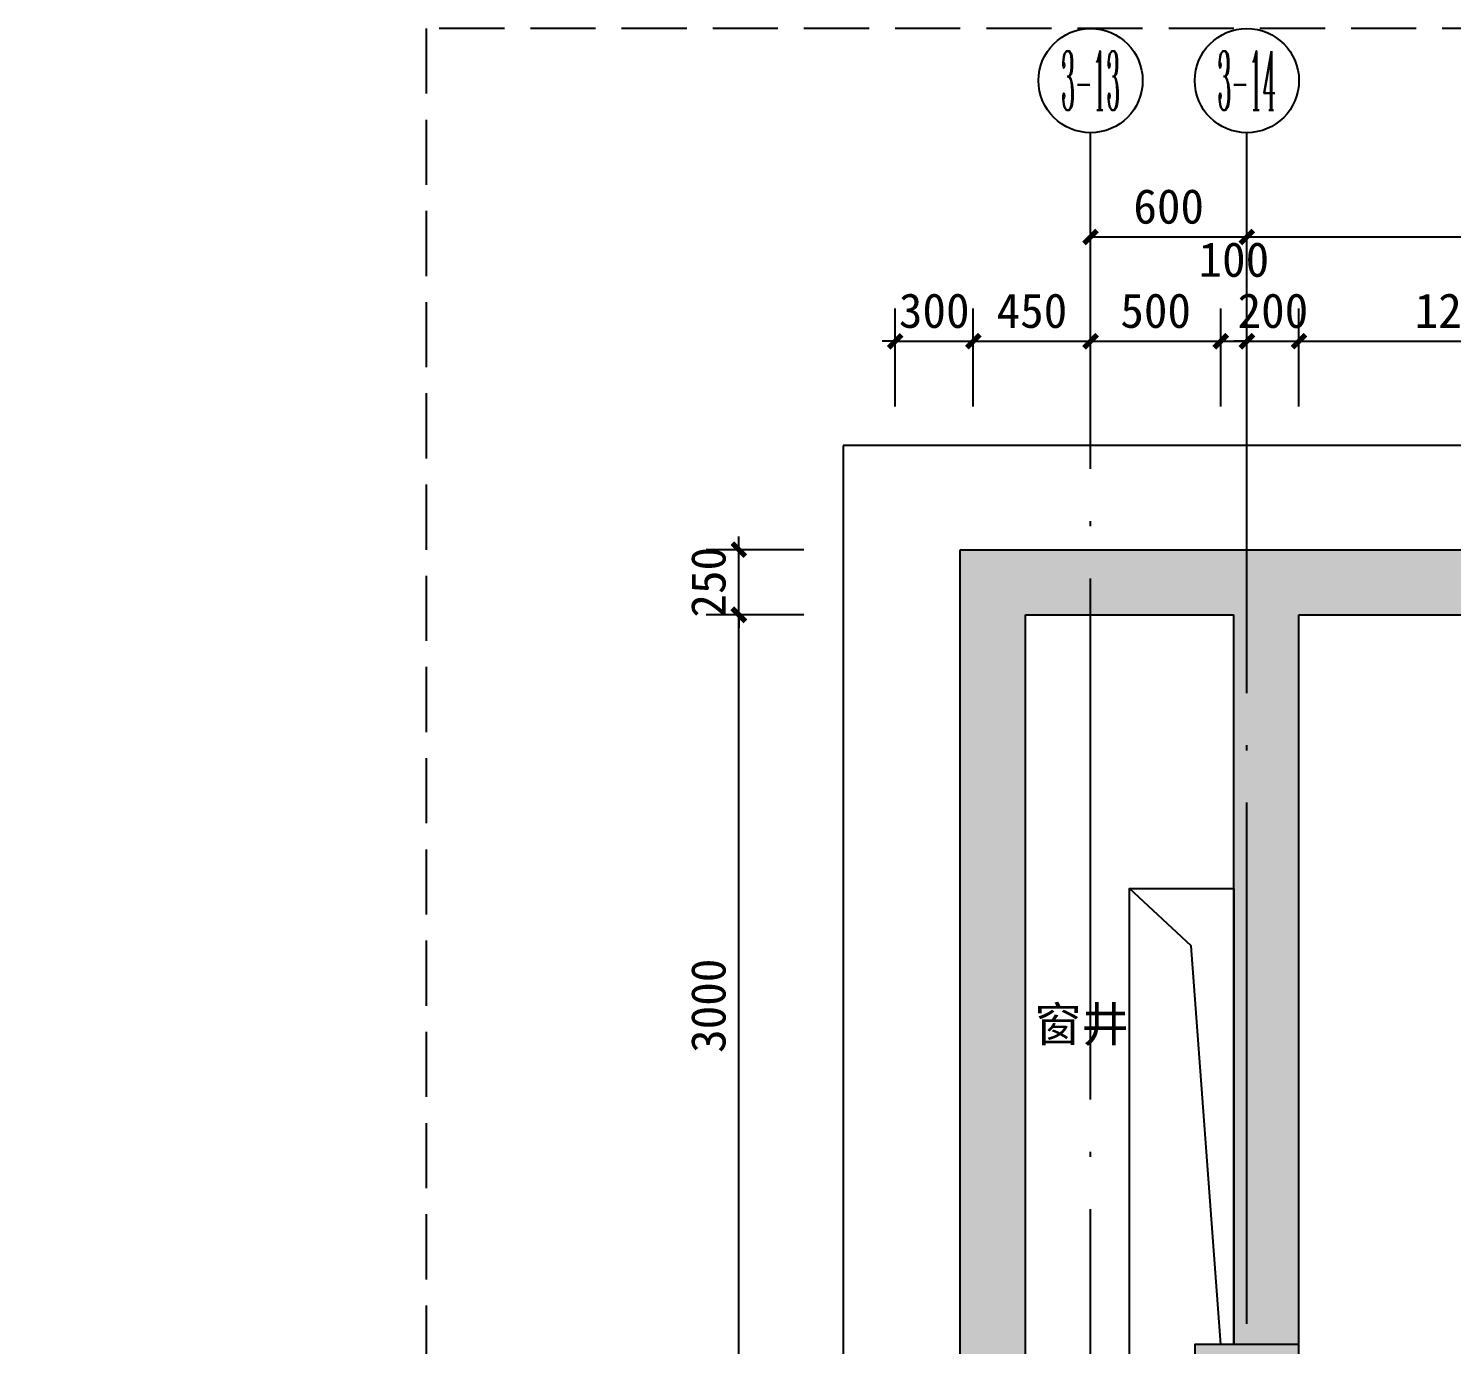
# Model space of a CAD drawing. Extents: x -10817 to 167545, y 26551 to 157048.
# Drawn here: x 13256 to 18719, y 124074 to 129124 of the extents above; entities that cross this region are included whole.
import ezdxf
from ezdxf.enums import TextEntityAlignment as Align
from ezdxf.xclip import XClip

# ---------------------------------------------------------------- set-up
doc = ezdxf.new("R2010")
doc.units = 0
doc.header["$LTSCALE"] = 1000
doc.header["$MEASUREMENT"] = 0
doc.header["$XCLIPFRAME"] = 0
for name, pattern in [('3#-B1-墙体$0$3#-B1$0$DASH', [0.35, 0.25, -0.1]), ('DASH', [0.35, 0.25, -0.1]), ('DOTE', [2.42, 2, -0.2, 0.02, -0.2])]:
    doc.linetypes.add(name, pattern=pattern)
doc.layers.get('Defpoints').update_dxf_attribs({"color": 30, "linetype": 'DASH'})
for name, color, linetype in [('3#-B1-墙体$0$A-FLOR-OVHD', 171, '3#-B1-墙体$0$3#-B1$0$DASH'), ('3#-夹层-墙体$0$3#-夹层$0$A-COLU-CONC-HATC', 204, 'Continuous'), ('3#-夹层-墙体$0$3#-夹层$0$A-WALL-CONC', 9, 'Continuous'), ('3#-夹层-墙体$0$A-COLU-CONC', 7, 'Continuous'), ('3#-夹层-墙体$0$A-FLOR-UNDR', 177, 'Continuous'), ('A-ANNO-AXIS-CIRC', 3, 'Continuous'), ('A-ANNO-AXIS-TEXT', 7, 'Continuous'), ('A-ANNO-DIMS', 3, 'Continuous'), ('A-ANNO-DOTE', 10, 'DOTE'), ('A-ANNO-SYMB', 3, 'Continuous'), ('A-ANNO-TEXT', 7, 'Continuous'), ('AXIS_TEXT', 7, 'Continuous'), ('PUB_HATCH', 8, 'Continuous')]:
    doc.layers.add(name, color=color, linetype=linetype)
doc.styles.add('_TCH_AXIS', font='COMPLEX', dxfattribs={"bigfont": 'GBCBIG'})
doc.styles.add('_TCH_DIM_T3', font='')
doc.styles.add('COMPLEX', font='COMPLEX')
doc.styles.get("Standard").update_dxf_attribs({"font": ''})
doc.styles.get('_TCH_DIM_T3').set_extended_font_data('SimSun')
doc.styles.get('Standard').set_extended_font_data('SimSun')
doc.dimstyles.new('_TCH_ARCH&&50', dxfattribs={"dimtxt": 132.911392, "dimasz": 50, "dimexe": 125, "dimexo": 150, "dimgap": 50, "dimtad": 1, "dimdec": 0, "dimzin": 0, "dimdsep": 46, "dimtxsty": '_TCH_DIM_T3', "dimblk": 'ARCHTICK', "dimcen": 0.09, "dimclrt": 7, "dimazin": 2, "dimtfac": 1, "dimtdec": 0, "dimtix": 1, "dimtmove": 2, "dimatfit": 3, "dimfxl": 50, "dimtolj": 1, "dimtzin": 0, "dimarcsym": 0})

# ---------------------------------------------------------------- blocks, each defined once
blk = doc.blocks.new('3#-B1-墙体')
at = {"layer": '3#-B1-墙体$0$A-FLOR-OVHD'}
blk.add_lwpolyline([(33300, 1600), (41900, 1600), (41900, 100), (41500, 100), (33300, 100), (33300, 1200)], close=True, dxfattribs=at)
blk = doc.blocks.new('_FZH')
blk.add_lwpolyline([(-0.5, -0.5), (0.5, -0.5), (0.5, 0.5), (-0.5, 0.5)], close=True)
at = {"layer": 'PUB_HATCH'}
blk.add_solid([(-0.5, -0.5), (0.5, -0.5), (-0.5, 0.5), (0.5, 0.5)], dxfattribs=at)
blk = doc.blocks.new('3#-夹层-墙体')
at = {"layer": '3#-夹层-墙体$0$3#-夹层$0$A-COLU-CONC-HATC'}
for points in [[(29100, 3750), (29350, 3500), (30150, 3500), (30283.3, 3583.3), (30300, 3750)], [(29200, 0), (29350, 100), (29350, 3500), (29100, 3750), (29100, 100)], [(30283.3, 3583.3), (30400, 3500), (33000, 3500), (33250, 3750), (30300, 3750)], [(30150, 700), (30400, 700), (30400, 3500), (30283.3, 3583.3), (30150, 3500)]]:
    blk.add_hatch(color=256, dxfattribs=at).paths.add_polyline_path(points)
at = {"layer": '3#-夹层-墙体$0$3#-夹层$0$A-WALL-CONC'}
for p, q in [((29100, 3750), (30300, 3750)), ((29100, 100), (29100, 3750)), ((30300, 3750), (33250, 3750)), ((29350, 3500), (30150, 3500)), ((29350, 100), (29350, 3500)), ((30150, 700), (30150, 3500)), ((30400, 3500), (33000, 3500)), ((30400, 700), (30400, 3500))]:
    blk.add_line(p, q, dxfattribs=at)
at = {"layer": '3#-夹层-墙体$0$A-FLOR-UNDR'}
blk.add_lwpolyline([(30150, 2450), (30150, 700), (30000, 700), (30000, 100), (29750, 100), (29750, 2450)], close=True, dxfattribs=at)
blk.add_lwpolyline([(30100, 700), (29986.2, 2229.4), (29750, 2450)], dxfattribs=at)
at = {"layer": '3#-夹层-墙体$0$A-COLU-CONC', "xscale": 400, "yscale": 800, "zscale": 800}
blk.add_blockref('_FZH', (30200, 300), dxfattribs=at)
blk = doc.blocks.new('_ArchTick')
at = {"color": 0, "linetype": 'ByBlock', "const_width": 0.4}
blk.add_lwpolyline([(-0.5, -0.5), (0.5, 0.5)], dxfattribs=at)
blk = doc.blocks.new('*D3318')
at = {"layer": 'A-ANNO-DIMS', "color": 0, "lineweight": -2, "transparency": 16777216}
for p, q in [((16583.1, 127673.5), (16583.1, 128048.5)), ((16883.1, 127673.5), (16883.1, 128048.5)), ((16583.1, 127923.5), (16533.1, 127923.5)), ((16583.1, 127923.5), (16883.1, 127923.5)), ((16883.1, 127923.5), (16933.1, 127923.5))]:
    blk.add_line(p, q, dxfattribs=at)
at = {"layer": 'Defpoints', "color": 0, "transparency": 16777216}
for p in [(16883.1, 127923.5), (16583.1, 127523.5), (16883.1, 127523.5)]:
    blk.add_point(p, dxfattribs=at)
at = {"layer": 'A-ANNO-DIMS', "color": 0, "lineweight": -2, "transparency": 16777216, "xscale": 50, "yscale": 50, "zscale": 50}
blk.add_blockref('_ArchTick', (16583.1, 127923.5), dxfattribs=at)
at = {"layer": 'A-ANNO-DIMS', "color": 0, "lineweight": -2, "transparency": 16777216, "xscale": 50, "yscale": 50, "zscale": 50, "rotation": 180}
blk.add_blockref('_ArchTick', (16883.1, 127923.5), dxfattribs=at)
at = {"layer": 'A-ANNO-DIMS', "color": 7, "transparency": 16777216, "insert": (16733.1, 128040), "char_height": 132.91, "attachment_point": 5, "style": '_TCH_DIM_T3'}
blk.add_mtext('\\A1;300', dxfattribs=at)
blk = doc.blocks.new('*D3319')
at = {"layer": 'A-ANNO-DIMS', "color": 0, "lineweight": -2, "transparency": 16777216}
for p, q in [((16883.1, 127673.5), (16883.1, 128048.5)), ((17333.1, 127673.5), (17333.1, 128048.5)), ((16883.1, 127923.5), (17333.1, 127923.5))]:
    blk.add_line(p, q, dxfattribs=at)
at = {"layer": 'Defpoints', "color": 0, "transparency": 16777216}
for p in [(17333.1, 127923.5), (16883.1, 127523.5), (17333.1, 127523.5)]:
    blk.add_point(p, dxfattribs=at)
at = {"layer": 'A-ANNO-DIMS', "color": 0, "lineweight": -2, "transparency": 16777216, "xscale": 50, "yscale": 50, "zscale": 50, "rotation": 180}
blk.add_blockref('_ArchTick', (16883.1, 127923.5), dxfattribs=at)
at = {"layer": 'A-ANNO-DIMS', "color": 0, "lineweight": -2, "transparency": 16777216, "xscale": 50, "yscale": 50, "zscale": 50}
blk.add_blockref('_ArchTick', (17333.1, 127923.5), dxfattribs=at)
at = {"layer": 'A-ANNO-DIMS', "color": 7, "transparency": 16777216, "insert": (17108.1, 128040), "char_height": 132.91, "attachment_point": 5, "style": '_TCH_DIM_T3'}
blk.add_mtext('\\A1;450', dxfattribs=at)
blk = doc.blocks.new('*D3320')
at = {"layer": 'A-ANNO-DIMS', "color": 0, "lineweight": -2, "transparency": 16777216}
for p, q in [((17333.1, 127673.5), (17333.1, 128048.5)), ((17833.1, 127673.5), (17833.1, 128048.5)), ((17333.1, 127923.5), (17833.1, 127923.5))]:
    blk.add_line(p, q, dxfattribs=at)
at = {"layer": 'Defpoints', "color": 0, "transparency": 16777216}
for p in [(17833.1, 127923.5), (17333.1, 127523.5), (17833.1, 127523.5)]:
    blk.add_point(p, dxfattribs=at)
at = {"layer": 'A-ANNO-DIMS', "color": 0, "lineweight": -2, "transparency": 16777216, "xscale": 50, "yscale": 50, "zscale": 50, "rotation": 180}
blk.add_blockref('_ArchTick', (17333.1, 127923.5), dxfattribs=at)
at = {"layer": 'A-ANNO-DIMS', "color": 0, "lineweight": -2, "transparency": 16777216, "xscale": 50, "yscale": 50, "zscale": 50}
blk.add_blockref('_ArchTick', (17833.1, 127923.5), dxfattribs=at)
at = {"layer": 'A-ANNO-DIMS', "color": 7, "transparency": 16777216, "insert": (17583.1, 128040), "char_height": 132.91, "attachment_point": 5, "style": '_TCH_DIM_T3'}
blk.add_mtext('\\A1;500', dxfattribs=at)
blk = doc.blocks.new('*D3321')
at = {"layer": 'A-ANNO-DIMS', "color": 0, "lineweight": -2, "transparency": 16777216}
for p, q in [((17833.1, 127673.5), (17833.1, 128048.5)), ((17933.1, 127673.5), (17933.1, 128048.5)), ((17833.1, 127923.5), (17933.1, 127923.5))]:
    blk.add_line(p, q, dxfattribs=at)
at = {"layer": 'Defpoints', "color": 0, "transparency": 16777216}
for p in [(17933.1, 127923.5), (17833.1, 127523.5), (17933.1, 127523.5)]:
    blk.add_point(p, dxfattribs=at)
at = {"layer": 'A-ANNO-DIMS', "color": 0, "lineweight": -2, "transparency": 16777216, "xscale": 50, "yscale": 50, "zscale": 50, "rotation": 180}
blk.add_blockref('_ArchTick', (17833.1, 127923.5), dxfattribs=at)
at = {"layer": 'A-ANNO-DIMS', "color": 0, "lineweight": -2, "transparency": 16777216, "xscale": 50, "yscale": 50, "zscale": 50}
blk.add_blockref('_ArchTick', (17933.1, 127923.5), dxfattribs=at)
at = {"layer": 'A-ANNO-DIMS', "color": 7, "transparency": 16777216, "insert": (17883.1, 128236), "char_height": 132.91, "attachment_point": 5, "style": '_TCH_DIM_T3'}
blk.add_mtext('\\A1;100', dxfattribs=at)
blk = doc.blocks.new('*D3322')
at = {"layer": 'A-ANNO-DIMS', "color": 0, "lineweight": -2, "transparency": 16777216}
for p, q in [((17933.1, 127673.5), (17933.1, 128048.5)), ((18133.1, 127673.5), (18133.1, 128048.5)), ((17933.1, 127923.5), (17883.1, 127923.5)), ((17933.1, 127923.5), (18133.1, 127923.5)), ((18133.1, 127923.5), (18183.1, 127923.5))]:
    blk.add_line(p, q, dxfattribs=at)
at = {"layer": 'Defpoints', "color": 0, "transparency": 16777216}
for p in [(18133.1, 127923.5), (17933.1, 127523.5), (18133.1, 127523.5)]:
    blk.add_point(p, dxfattribs=at)
at = {"layer": 'A-ANNO-DIMS', "color": 0, "lineweight": -2, "transparency": 16777216, "xscale": 50, "yscale": 50, "zscale": 50}
blk.add_blockref('_ArchTick', (17933.1, 127923.5), dxfattribs=at)
at = {"layer": 'A-ANNO-DIMS', "color": 0, "lineweight": -2, "transparency": 16777216, "xscale": 50, "yscale": 50, "zscale": 50, "rotation": 180}
blk.add_blockref('_ArchTick', (18133.1, 127923.5), dxfattribs=at)
at = {"layer": 'A-ANNO-DIMS', "color": 7, "transparency": 16777216, "insert": (18033.1, 128040), "char_height": 132.91, "attachment_point": 5, "style": '_TCH_DIM_T3'}
blk.add_mtext('\\A1;200', dxfattribs=at)
blk = doc.blocks.new('*D3323')
at = {"layer": 'A-ANNO-DIMS', "color": 0, "lineweight": -2, "transparency": 16777216}
for p, q in [((18133.1, 127673.5), (18133.1, 128048.5)), ((19383.1, 127673.5), (19383.1, 128048.5)), ((18133.1, 127923.5), (19383.1, 127923.5))]:
    blk.add_line(p, q, dxfattribs=at)
at = {"layer": 'Defpoints', "color": 0, "transparency": 16777216}
for p in [(19383.1, 127923.5), (18133.1, 127523.5), (19383.1, 127523.5)]:
    blk.add_point(p, dxfattribs=at)
at = {"layer": 'A-ANNO-DIMS', "color": 0, "lineweight": -2, "transparency": 16777216, "xscale": 50, "yscale": 50, "zscale": 50, "rotation": 180}
blk.add_blockref('_ArchTick', (18133.1, 127923.5), dxfattribs=at)
at = {"layer": 'A-ANNO-DIMS', "color": 0, "lineweight": -2, "transparency": 16777216, "xscale": 50, "yscale": 50, "zscale": 50}
blk.add_blockref('_ArchTick', (19383.1, 127923.5), dxfattribs=at)
at = {"layer": 'A-ANNO-DIMS', "color": 7, "transparency": 16777216, "insert": (18758.1, 128040), "char_height": 132.91, "attachment_point": 5, "style": '_TCH_DIM_T3'}
blk.add_mtext('\\A1;1250', dxfattribs=at)
blk = doc.blocks.new('*D3337')
at = {"layer": 'A-ANNO-DIMS', "color": 0, "lineweight": -2, "transparency": 16777216}
for p, q in [((17333.1, 128073.5), (17333.1, 128448.5)), ((17933.1, 128073.5), (17933.1, 128448.5)), ((17333.1, 128323.5), (17933.1, 128323.5))]:
    blk.add_line(p, q, dxfattribs=at)
at = {"layer": 'Defpoints', "color": 0, "transparency": 16777216}
for p in [(17933.1, 128323.5), (17333.1, 127923.5), (17933.1, 127923.5)]:
    blk.add_point(p, dxfattribs=at)
at = {"layer": 'A-ANNO-DIMS', "color": 0, "lineweight": -2, "transparency": 16777216, "xscale": 50, "yscale": 50, "zscale": 50, "rotation": 180}
blk.add_blockref('_ArchTick', (17333.1, 128323.5), dxfattribs=at)
at = {"layer": 'A-ANNO-DIMS', "color": 0, "lineweight": -2, "transparency": 16777216, "xscale": 50, "yscale": 50, "zscale": 50}
blk.add_blockref('_ArchTick', (17933.1, 128323.5), dxfattribs=at)
at = {"layer": 'A-ANNO-DIMS', "color": 7, "transparency": 16777216, "insert": (17633.1, 128440), "char_height": 132.91, "attachment_point": 5, "style": '_TCH_DIM_T3'}
blk.add_mtext('\\A1;600', dxfattribs=at)
blk = doc.blocks.new('*D3338')
at = {"layer": 'A-ANNO-DIMS', "color": 0, "lineweight": -2, "transparency": 16777216}
for p, q in [((17933.1, 128073.5), (17933.1, 128448.5)), ((20283.1, 128073.5), (20283.1, 128448.5)), ((17933.1, 128323.5), (20283.1, 128323.5))]:
    blk.add_line(p, q, dxfattribs=at)
at = {"layer": 'Defpoints', "color": 0, "transparency": 16777216}
for p in [(20283.1, 128323.5), (17933.1, 127923.5), (20283.1, 127923.5)]:
    blk.add_point(p, dxfattribs=at)
at = {"layer": 'A-ANNO-DIMS', "color": 0, "lineweight": -2, "transparency": 16777216, "xscale": 50, "yscale": 50, "zscale": 50, "rotation": 180}
blk.add_blockref('_ArchTick', (17933.1, 128323.5), dxfattribs=at)
at = {"layer": 'A-ANNO-DIMS', "color": 0, "lineweight": -2, "transparency": 16777216, "xscale": 50, "yscale": 50, "zscale": 50}
blk.add_blockref('_ArchTick', (20283.1, 128323.5), dxfattribs=at)
at = {"layer": 'A-ANNO-DIMS', "color": 7, "transparency": 16777216, "insert": (19108.1, 128440), "char_height": 132.91, "attachment_point": 5, "style": '_TCH_DIM_T3'}
blk.add_mtext('\\A1;2350', dxfattribs=at)
blk = doc.blocks.new('*D3380')
at = {"layer": 'A-ANNO-DIMS', "color": 0, "lineweight": -2, "transparency": 16777216}
for p, q in [((16233.1, 126873.5), (15858.1, 126873.5)), ((15983.1, 123873.5), (15983.1, 126873.5)), ((16233.1, 123873.5), (15858.1, 123873.5))]:
    blk.add_line(p, q, dxfattribs=at)
at = {"layer": 'Defpoints', "color": 0, "transparency": 16777216}
for p in [(15983.1, 126873.5), (16383.1, 126873.5), (16383.1, 123873.5)]:
    blk.add_point(p, dxfattribs=at)
at = {"layer": 'A-ANNO-DIMS', "color": 0, "lineweight": -2, "transparency": 16777216, "xscale": 50, "yscale": 50, "zscale": 50}
for p, rotation in [((15983.1, 126873.5), 90), ((15983.1, 123873.5), 270)]:
    blk.add_blockref('_ArchTick', p, dxfattribs=dict(at, rotation=rotation))
at = {"layer": 'A-ANNO-DIMS', "color": 7, "transparency": 16777216, "insert": (15866.7, 125373.5), "char_height": 132.91, "attachment_point": 5, "rotation": 90, "style": '_TCH_DIM_T3'}
blk.add_mtext('\\A1;3000', dxfattribs=at)
blk = doc.blocks.new('*D3381')
at = {"layer": 'A-ANNO-DIMS', "color": 0, "lineweight": -2, "transparency": 16777216}
for p, q in [((15983.1, 127123.5), (15983.1, 127173.5)), ((16233.1, 127123.5), (15858.1, 127123.5)), ((15983.1, 126873.5), (15983.1, 127123.5)), ((16233.1, 126873.5), (15858.1, 126873.5)), ((15983.1, 126873.5), (15983.1, 126823.5))]:
    blk.add_line(p, q, dxfattribs=at)
at = {"layer": 'Defpoints', "color": 0, "transparency": 16777216}
for p in [(15983.1, 127123.5), (16383.1, 127123.5), (16383.1, 126873.5)]:
    blk.add_point(p, dxfattribs=at)
at = {"layer": 'A-ANNO-DIMS', "color": 0, "lineweight": -2, "transparency": 16777216, "xscale": 50, "yscale": 50, "zscale": 50}
for p, rotation in [((15983.1, 127123.5), 270), ((15983.1, 126873.5), 90)]:
    blk.add_blockref('_ArchTick', p, dxfattribs=dict(at, rotation=rotation))
at = {"layer": 'A-ANNO-DIMS', "color": 7, "transparency": 16777216, "insert": (15866.7, 126998.5), "char_height": 132.91, "attachment_point": 5, "rotation": 90, "style": '_TCH_DIM_T3'}
blk.add_mtext('\\A1;250', dxfattribs=at)
blk = doc.blocks.new('_AXISO')
blk.add_circle((0, 0), 0.5)
at = {"layer": 'AXIS_TEXT', "style": 'COMPLEX', "width": 1.041667}
blk.add_attdef('A', text='', height=0.56, dxfattribs=at).set_placement((-0.25, -0.28), (0.25, -0.28), align=Align.FIT)

msp = doc.modelspace()

# ---------------------------------------------------------------- linework, layer by layer
at = {"layer": 'A-ANNO-AXIS-CIRC'}
for p, q in [((17333.1, 127523.5), (17333.1, 128723.5)), ((17933.1, 127523.5), (17933.1, 128723.5))]:
    msp.add_line(p, q, dxfattribs=at)
at = {"layer": 'A-ANNO-DOTE'}
for points in [[(17333.1, 120173.5), (17333.1, 128723.5)], [(17933.1, 114473.5), (17933.1, 128723.5)]]:
    msp.add_lwpolyline(points, dxfattribs=at)
at = {"layer": 'A-ANNO-SYMB'}
for points in [[(21533.1, 127523.5), (19014.4, 127523.5), (18976.2, 127418.5), (18939.1, 127628.5), (18901.9, 127523.5), (16383.1, 127523.5)], [(16383.1, 127523.5), (16383.1, 121654.8), (16488.1, 121616.5), (16278.1, 121579.5), (16383.1, 121542.3), (16383.1, 115673.5)]]:
    msp.add_lwpolyline(points, dxfattribs=at)
at = {"layer": 'Defpoints'}
msp.add_lwpolyline([(23133.1, 129123.5), (14783.1, 129123.5), (14783.1, 114073.5), (23133.1, 114073.5)], close=True, dxfattribs=at)

# ---------------------------------------------------------------- block references
ref = msp.add_blockref('3#-夹层-墙体', (-12266.9, 123373.5))
XClip(ref).set_block_clipping_path([(28650, -7700), (33800, 4150)])
ref = msp.add_blockref('3#-B1-墙体', (-24941.9, 123373.5))
XClip(ref).set_block_clipping_path([(29299.9999999998, -7700.0000000013), (33800, 3550)])
at = {"layer": 'A-ANNO-AXIS-CIRC'}
ref = msp.add_blockref('_AXISO', (17333.1, 128923.5), dxfattribs=dict(at, xscale=400, yscale=400, zscale=400))
ref.add_attrib('A', '3-13', dxfattribs={"layer": 'A-ANNO-AXIS-TEXT', "height": 226.27, "style": '_TCH_AXIS', "width": 0.283784}).set_placement((17220, 128810.4), (17446.3, 128810.4), align=Align.FIT)
ref = msp.add_blockref('_AXISO', (17933.1, 128923.5), dxfattribs=dict(at, xscale=400, yscale=400, zscale=400))
ref.add_attrib('A', '3-14', dxfattribs={"layer": 'A-ANNO-AXIS-TEXT', "height": 226.27, "style": '_TCH_AXIS', "width": 0.276316}).set_placement((17820, 128810.4), (18046.3, 128810.4), align=Align.FIT)

# ---------------------------------------------------------------- texts
at = {"layer": 'A-ANNO-TEXT'}
msp.add_text('窗井', height=132.91, dxfattribs=at).set_placement((17117.5, 125236.1))

# ---------------------------------------------------------------- dimensions: what is measured, and where the dimension line sits
at = {"layer": 'A-ANNO-DIMS'}
for p1, p2, picture, middle in [((17333.1, 127923.5), (17933.1, 127923.5), '*D3337', (17633.1, 128440)), ((17933.1, 127923.5), (20283.1, 127923.5), '*D3338', (19108.1, 128440)), ((16583.1, 127523.5), (16883.1, 127523.5), '*D3318', (16733.1, 128040)), ((16883.1, 127523.5), (17333.1, 127523.5), '*D3319', (17108.1, 128040)), ((17333.1, 127523.5), (17833.1, 127523.5), '*D3320', (17583.1, 128040)), ((17933.1, 127523.5), (18133.1, 127523.5), '*D3322', (18033.1, 128040)), ((18133.1, 127523.5), (19383.1, 127523.5), '*D3323', (18758.1, 128040)), ((16383.1, 126873.5), (16383.1, 127123.5), '*D3381', (15866.7, 126998.5)), ((16383.1, 123873.5), (16383.1, 126873.5), '*D3380', (15866.7, 125373.5))]:
    dim = msp.add_aligned_dim(p1=p1, p2=p2, distance=400, dimstyle='_TCH_ARCH&&50', dxfattribs=at)
    dim.commit()
    dim.dimension.update_dxf_attribs({"geometry": picture, "text_midpoint": middle})
dim = msp.add_linear_dim(base=(17933.1, 127923.5), p1=(17833.1, 127523.5), p2=(17933.1, 127523.5), angle=0, dimstyle='_TCH_ARCH&&50', dxfattribs=at)
dim.commit()
dim.dimension.update_dxf_attribs({"geometry": '*D3321', "text_midpoint": (17883.1, 128236), "dimtype": 161})

doc.saveas('drawing.dxf')
